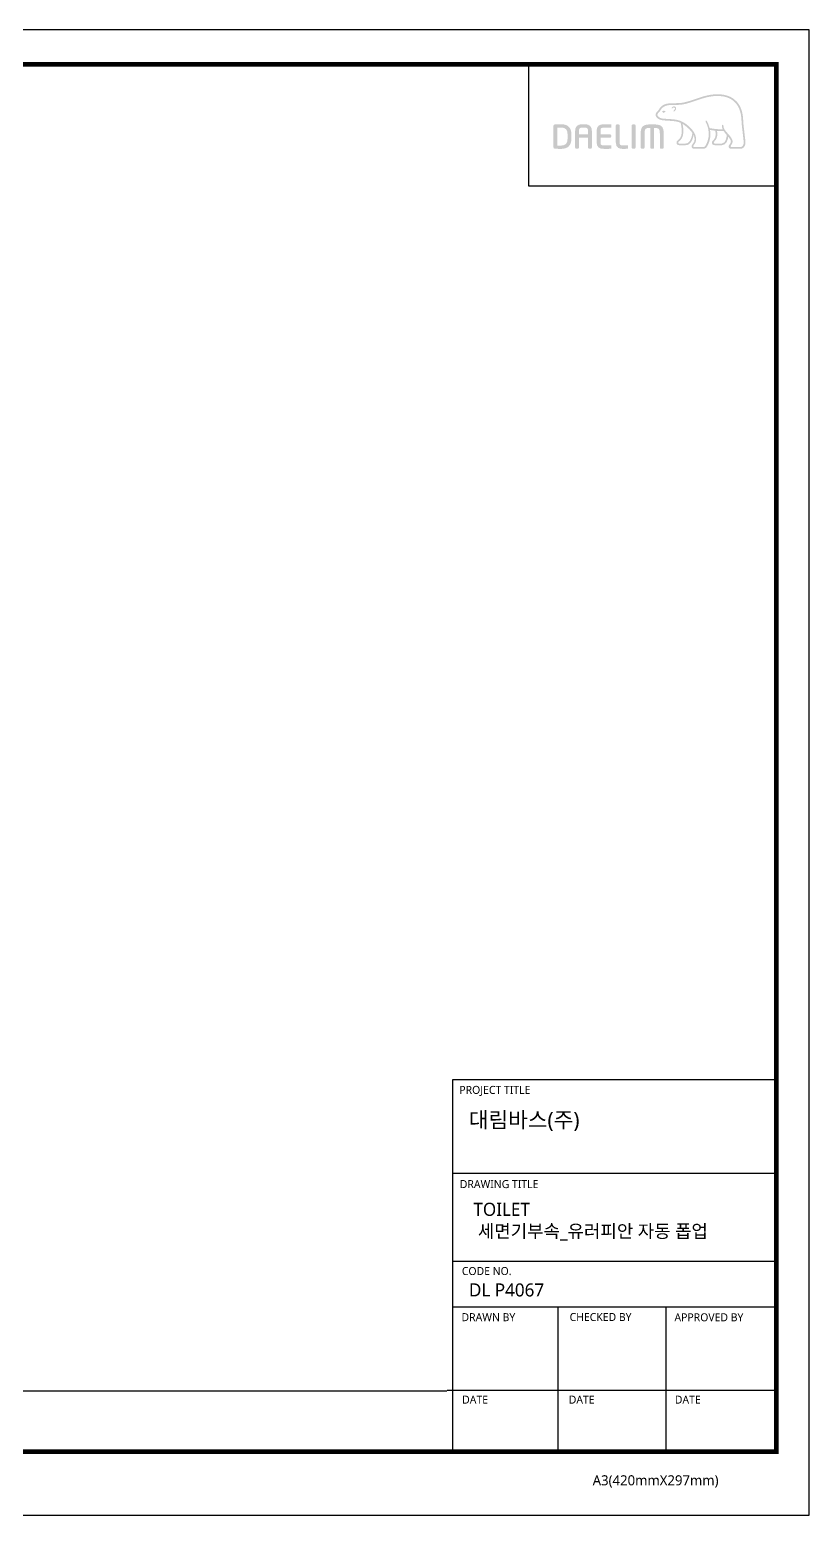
# Model space of a CAD drawing. Extents: x 0 to 651, y 0 to 477.
# Drawn here: x 400.7 to 651, y 0 to 477 of the extents above; entities that cross this region are included whole.
import ezdxf

# ---------------------------------------------------------------- set-up
doc = ezdxf.new("R2010")
doc.units = 0
doc.header["$LTSCALE"] = 10
doc.header["$MEASUREMENT"] = 0
doc.layers.get('0').update_dxf_attribs({"linetype": 'CONTINUOUS'})
doc.styles.add('Daelim Dimension', font='NanumGothic.ttf')

msp = doc.modelspace()

# ---------------------------------------------------------------- hatches: boundary and pattern name
h = msp.add_hatch(color=5)
edge = h.paths.add_edge_path()
edge.add_spline(control_points=[(627.75, 453.86), (625.41, 456.48), (621.77, 456.51), (619.13, 456.07)], knot_values=[4, 4, 4, 4, 5, 5, 5, 5], degree=3, periodic=0)
edge.add_spline(control_points=[(619.13, 456.07), (617.52, 455.81), (615.95, 455.27), (614.45, 454.76)], knot_values=[5, 5, 5, 5, 6, 6, 6, 6], degree=3, periodic=0)
edge.add_spline(control_points=[(614.45, 454.76), (613.2, 454.33), (611.89, 453.89), (610.59, 453.61)], knot_values=[6, 6, 6, 6, 7, 7, 7, 7], degree=3, periodic=0)
edge.add_spline(control_points=[(610.59, 453.61), (609.69, 453.42), (608.55, 453.41), (607.55, 453.41)], knot_values=[7, 7, 7, 7, 8, 8, 8, 8], degree=3, periodic=0)
edge.add_spline(control_points=[(607.55, 453.41), (607.55, 453.41), (606.59, 453.39), (606.59, 453.39)], knot_values=[8.00001, 8.00001, 8.00001, 8.00001, 9, 9, 9, 9], degree=3, periodic=0)
edge.add_spline(control_points=[(606.59, 453.39), (604.71, 453.34), (603.42, 452.69), (602.78, 451.45)], knot_values=[9, 9, 9, 9, 10, 10, 10, 10], degree=3, periodic=0)
edge.add_spline(control_points=[(602.78, 451.45), (602.78, 451.45), (602.75, 451.4), (602.75, 451.4)], knot_values=[10.00001, 10.00001, 10.00001, 10.00001, 11, 11, 11, 11], degree=3, periodic=0)
edge.add_spline(control_points=[(602.75, 451.4), (602.64, 451.22), (602.5, 451.06), (602.34, 450.91)], knot_values=[11, 11, 11, 11, 12, 12, 12, 12], degree=3, periodic=0)
edge.add_spline(control_points=[(602.34, 450.91), (602.16, 450.74), (601.99, 450.57), (601.86, 450.34)], knot_values=[12, 12, 12, 12, 13, 13, 13, 13], degree=3, periodic=0)
edge.add_spline(control_points=[(601.86, 450.34), (601.62, 449.92), (601.6, 449.49), (601.8, 449.1)], knot_values=[13, 13, 13, 13, 14, 14, 14, 14], degree=3, periodic=0)
edge.add_spline(control_points=[(601.8, 449.1), (602.21, 448.34), (603.35, 447.94), (604.03, 447.89), (604.03, 447.89), (605.04, 447.82), (605.04, 447.82)], knot_values=[14, 14, 14, 14, 15, 15, 15, 16, 16, 16, 16], degree=3, periodic=0)
edge.add_spline(control_points=[(605.04, 447.82), (606.11, 447.76), (607.46, 447.68), (608.25, 447.54)], knot_values=[16, 16, 16, 16, 17, 17, 17, 17], degree=3, periodic=0)
edge.add_spline(control_points=[(608.25, 447.54), (608.76, 447.45), (609.24, 447.29), (609.69, 447.09)], knot_values=[17, 17, 17, 17, 18, 18, 18, 18], degree=3, periodic=0)
edge.add_spline(control_points=[(609.69, 447.09), (609.72, 447.04), (610.12, 445.57), (610.03, 443.95)], knot_values=[18, 18, 18, 18, 19, 19, 19, 19], degree=3, periodic=0)
edge.add_spline(control_points=[(610.03, 443.95), (609.97, 442.46), (609.31, 441.95), (608.85, 441.57)], knot_values=[19, 19, 19, 19, 20, 20, 20, 20], degree=3, periodic=0)
edge.add_spline(control_points=[(608.85, 441.57), (608.84, 441.57), (608.39, 441.21), (608.36, 440.77)], knot_values=[20, 20, 20, 20, 21, 21, 21, 21], degree=3, periodic=0)
edge.add_spline(control_points=[(608.36, 440.77), (608.33, 440.54), (608.4, 440.32), (608.54, 440.18)], knot_values=[21, 21, 21, 21, 22, 22, 22, 22], degree=3, periodic=0)
edge.add_spline(control_points=[(608.54, 440.18), (608.7, 440.01), (608.93, 439.92), (609.23, 439.92), (609.23, 439.92), (611.28, 439.92), (611.28, 439.92)], knot_values=[22, 22, 22, 22, 23, 23, 23, 24, 24, 24, 24], degree=3, periodic=0)
edge.add_spline(control_points=[(611.28, 439.92), (612.95, 439.92), (613.66, 441.88), (613.84, 443.25)], knot_values=[24, 24, 24, 24, 25, 25, 25, 25], degree=3, periodic=0)
edge.add_spline(control_points=[(613.84, 443.25), (614.33, 442.27), (614.32, 441.16), (613.69, 440.46)], knot_values=[25, 25, 25, 25, 26, 26, 26, 26], degree=3, periodic=0)
edge.add_spline(control_points=[(613.69, 440.46), (613.69, 440.46), (613.15, 439.96), (613.21, 439.47)], knot_values=[26.00001, 26.00001, 26.00001, 26.00001, 27, 27, 27, 27], degree=3, periodic=0)
edge.add_spline(control_points=[(613.21, 439.47), (613.26, 438.96), (613.68, 438.76), (614.03, 438.76), (614.03, 438.76), (616.94, 438.76), (616.94, 438.76)], knot_values=[27, 27, 27, 27, 28, 28, 28, 29, 29, 29, 29], degree=3, periodic=0)
edge.add_spline(control_points=[(616.94, 438.76), (617.45, 438.76), (617.86, 438.99), (618.13, 439.44)], knot_values=[29, 29, 29, 29, 30, 30, 30, 30], degree=3, periodic=0)
edge.add_spline(control_points=[(618.13, 439.44), (619.32, 441.4), (619.38, 443.33), (619.13, 444.83)], knot_values=[30, 30, 30, 30, 31, 31, 31, 31], degree=3, periodic=0)
edge.add_spline(control_points=[(619.13, 444.83), (619.48, 444.76), (620.07, 444.65), (620.8, 444.57)], knot_values=[31, 31, 31, 31, 32, 32, 32, 32], degree=3, periodic=0)
edge.add_spline(control_points=[(620.8, 444.57), (620.84, 444.36), (620.92, 443.91), (620.92, 443.91)], knot_values=[32, 32, 32, 32, 33, 33, 33, 33], degree=3, periodic=0)
edge.add_spline(control_points=[(620.92, 443.91), (620.94, 443.73), (620.94, 443.58), (620.94, 443.43)], knot_values=[33, 33, 33, 33, 34, 34, 34, 34], degree=3, periodic=0)
edge.add_spline(control_points=[(620.94, 443.43), (620.94, 442.3), (620.44, 441.81), (620.16, 441.54)], knot_values=[34, 34, 34, 34, 35, 35, 35, 35], degree=3, periodic=0)
edge.add_spline(control_points=[(620.16, 441.54), (620.15, 441.53), (619.77, 441.15), (619.72, 440.82)], knot_values=[35, 35, 35, 35, 36, 36, 36, 36], degree=3, periodic=0)
edge.add_spline(control_points=[(619.72, 440.82), (619.72, 440.82), (619.64, 440.48), (619.93, 440.18)], knot_values=[36.00001, 36.00001, 36.00001, 36.00001, 37, 37, 37, 37], degree=3, periodic=0)
edge.add_spline(control_points=[(619.93, 440.18), (620.1, 440.02), (620.36, 439.92), (620.7, 439.92), (620.7, 439.92), (622.96, 439.92), (622.96, 439.92)], knot_values=[37, 37, 37, 37, 38, 38, 38, 39, 39, 39, 39], degree=3, periodic=0)
edge.add_spline(control_points=[(622.96, 439.92), (624.4, 439.92), (624.85, 441.71), (624.99, 442.63)], knot_values=[39, 39, 39, 39, 40, 40, 40, 40], degree=3, periodic=0)
edge.add_spline(control_points=[(624.99, 442.63), (625.25, 442.3), (625.54, 441.91), (625.72, 441.54)], knot_values=[40, 40, 40, 40, 41, 41, 41, 41], degree=3, periodic=0)
edge.add_spline(control_points=[(625.72, 441.54), (625.84, 441.28), (625.86, 441), (625.77, 440.73)], knot_values=[41, 41, 41, 41, 42, 42, 42, 42], degree=3, periodic=0)
edge.add_spline(control_points=[(625.77, 440.73), (625.62, 440.25), (625.01, 439.91), (625.14, 439.34)], knot_values=[42, 42, 42, 42, 43, 43, 43, 43], degree=3, periodic=0)
edge.add_spline(control_points=[(625.14, 439.34), (625.24, 438.89), (625.61, 438.76), (626, 438.76), (626, 438.76), (628.9, 438.76), (628.9, 438.76)], knot_values=[43, 43, 43, 43, 44, 44, 44, 45, 45, 45, 45], degree=3, periodic=0)
edge.add_spline(control_points=[(628.9, 438.76), (628.92, 438.76), (629.5, 438.75), (629.97, 439.25)], knot_values=[45, 45, 45, 45, 46, 46, 46, 46], degree=3, periodic=0)
edge.add_spline(control_points=[(629.97, 439.25), (630.4, 439.72), (630.57, 440.41), (630.47, 441.38)], knot_values=[46, 46, 46, 46, 47, 47, 47, 47], degree=3, periodic=0)
edge.add_spline(control_points=[(630.47, 441.38), (630.47, 441.38), (630.03, 445.18), (630.03, 445.18)], knot_values=[0, 0, 0, 0, 1, 1, 1, 1], degree=3, periodic=0)
edge.add_spline(control_points=[(630.03, 445.18), (629.87, 446.28), (629.84, 446.87), (629.82, 447.46), (629.82, 447.46), (629.71, 448.95), (629.71, 448.95)], knot_values=[1, 1, 1, 1, 2, 2, 2, 3, 3, 3, 3], degree=3, periodic=0)
edge.add_spline(control_points=[(629.71, 448.95), (629.49, 451), (628.83, 452.65), (627.75, 453.86)], knot_values=[3, 3, 3, 3, 4, 4, 4, 4], degree=3, periodic=0)
edge = h.paths.add_edge_path(flags=16)
edge.add_spline(control_points=[(610.71, 453.07), (612.05, 453.35), (613.37, 453.8), (614.63, 454.24)], knot_values=[31, 31, 31, 31, 32, 32, 32, 32], degree=3, periodic=0)
edge.add_spline(control_points=[(614.63, 454.24), (616.11, 454.74), (617.65, 455.27), (619.22, 455.53)], knot_values=[32, 32, 32, 32, 33, 33, 33, 33], degree=3, periodic=0)
edge.add_spline(control_points=[(619.22, 455.53), (621.73, 455.94), (625.17, 455.92), (627.33, 453.49)], knot_values=[33, 33, 33, 33, 34, 34, 34, 34], degree=3, periodic=0)
edge.add_spline(control_points=[(627.33, 453.49), (628.33, 452.37), (628.95, 450.82), (629.15, 448.9), (629.15, 448.9), (629.26, 447.43), (629.26, 447.43)], knot_values=[34, 34, 34, 34, 35, 35, 35, 36, 36, 36, 36], degree=3, periodic=0)
edge.add_spline(control_points=[(629.26, 447.43), (629.29, 446.84), (629.32, 446.23), (629.48, 445.1), (629.48, 445.1), (629.91, 441.32), (629.91, 441.32)], knot_values=[36, 36, 36, 36, 37, 37, 37, 38, 38, 38, 38], degree=3, periodic=0)
edge.add_spline(control_points=[(629.91, 441.32), (629.99, 440.54), (629.86, 439.97), (629.57, 439.63)], knot_values=[38, 38, 38, 38, 39, 39, 39, 39], degree=3, periodic=0)
edge.add_spline(control_points=[(629.57, 439.63), (629.28, 439.32), (628.92, 439.31), (628.9, 439.31), (628.9, 439.31), (626.05, 439.31), (626.05, 439.31)], knot_values=[0, 0, 0, 0, 1, 1, 1, 2, 2, 2, 2], degree=3, periodic=0)
edge.add_spline(control_points=[(626.05, 439.31), (625.87, 439.31), (625.74, 439.39), (625.74, 439.59)], knot_values=[2, 2, 2, 2, 3, 3, 3, 3], degree=3, periodic=0)
edge.add_spline(control_points=[(625.74, 439.59), (625.74, 439.89), (626.12, 440.13), (626.26, 440.52)], knot_values=[3, 3, 3, 3, 4, 4, 4, 4], degree=3, periodic=0)
edge.add_spline(control_points=[(626.26, 440.52), (626.42, 440.93), (626.4, 441.38), (626.22, 441.78)], knot_values=[4, 4, 4, 4, 5, 5, 5, 5], degree=3, periodic=0)
edge.add_spline(control_points=[(626.22, 441.78), (625.88, 442.49), (625.38, 443.06), (624.89, 443.6)], knot_values=[5, 5, 5, 5, 6, 6, 6, 6], degree=3, periodic=0)
edge.add_spline(control_points=[(624.89, 443.6), (624.2, 444.38), (623.46, 445.13), (623.41, 446.19)], knot_values=[6, 6, 6, 6, 7, 7, 7, 7], degree=3, periodic=0)
edge.add_spline(control_points=[(623.41, 446.19), (623.39, 446.35), (623.33, 446.5), (623.17, 446.49)], knot_values=[7, 7, 7, 7, 8, 8, 8, 8], degree=3, periodic=0)
edge.add_spline(control_points=[(623.17, 446.49), (623.02, 446.48), (622.92, 446.35), (622.92, 446.15)], knot_values=[8, 8, 8, 8, 9, 9, 9, 9], degree=3, periodic=0)
edge.add_spline(control_points=[(622.92, 446.15), (622.96, 445.74), (623.07, 445.37), (623.2, 445.03)], knot_values=[9, 9, 9, 9, 10, 10, 10, 10], degree=3, periodic=0)
edge.add_spline(control_points=[(623.2, 445.03), (621.33, 444.95), (619.44, 445.33), (618.99, 445.42)], knot_values=[10, 10, 10, 10, 11, 11, 11, 11], degree=3, periodic=0)
edge.add_spline(control_points=[(618.99, 445.42), (618.66, 446.76), (618.12, 447.63), (618.12, 447.65)], knot_values=[11, 11, 11, 11, 12, 12, 12, 12], degree=3, periodic=0)
edge.add_spline(control_points=[(618.12, 447.65), (618.03, 447.79), (617.89, 447.83), (617.78, 447.77)], knot_values=[12, 12, 12, 12, 13, 13, 13, 13], degree=3, periodic=0)
edge.add_spline(control_points=[(617.78, 447.77), (617.67, 447.7), (617.65, 447.54), (617.73, 447.41)], knot_values=[13, 13, 13, 13, 14, 14, 14, 14], degree=3, periodic=0)
edge.add_spline(control_points=[(617.73, 447.41), (617.75, 447.37), (619.99, 443.58), (617.66, 439.72)], knot_values=[14, 14, 14, 14, 15, 15, 15, 15], degree=3, periodic=0)
edge.add_spline(control_points=[(617.66, 439.72), (617.49, 439.44), (617.26, 439.31), (616.94, 439.31), (616.94, 439.31), (614.04, 439.31), (614.04, 439.31)], knot_values=[15, 15, 15, 15, 16, 16, 16, 17, 17, 17, 17], degree=3, periodic=0)
edge.add_spline(control_points=[(614.04, 439.31), (613.92, 439.31), (613.75, 439.4), (613.75, 439.59)], knot_values=[17, 17, 17, 17, 18, 18, 18, 18], degree=3, periodic=0)
edge.add_spline(control_points=[(613.75, 439.59), (613.75, 439.79), (614.03, 440.09), (614.03, 440.09)], knot_values=[18, 18, 18, 18, 19, 19, 19, 19], degree=3, periodic=0)
edge.add_spline(control_points=[(614.03, 440.09), (615.19, 441.4), (614.6, 443.42), (613.48, 444.77)], knot_values=[19, 19, 19, 19, 20, 20, 20, 20], degree=3, periodic=0)
edge.add_spline(control_points=[(613.48, 444.77), (612.39, 446.06), (610.61, 447.69), (608.35, 448.09)], knot_values=[20, 20, 20, 20, 21, 21, 21, 21], degree=3, periodic=0)
edge.add_spline(control_points=[(608.35, 448.09), (607.53, 448.24), (606.16, 448.32), (605.07, 448.38), (605.07, 448.38), (604.07, 448.44), (604.07, 448.44)], knot_values=[21, 21, 21, 21, 22, 22, 22, 23, 23, 23, 23], degree=3, periodic=0)
edge.add_spline(control_points=[(604.07, 448.44), (603.51, 448.48), (602.59, 448.82), (602.3, 449.36)], knot_values=[23, 23, 23, 23, 24, 24, 24, 24], degree=3, periodic=0)
edge.add_spline(control_points=[(602.3, 449.36), (602.18, 449.58), (602.19, 449.81), (602.35, 450.06)], knot_values=[24, 24, 24, 24, 25, 25, 25, 25], degree=3, periodic=0)
edge.add_spline(control_points=[(602.35, 450.06), (602.45, 450.23), (602.59, 450.37), (602.74, 450.52)], knot_values=[25, 25, 25, 25, 26, 26, 26, 26], degree=3, periodic=0)
edge.add_spline(control_points=[(602.74, 450.52), (602.91, 450.7), (603.09, 450.88), (603.23, 451.13)], knot_values=[26, 26, 26, 26, 27, 27, 27, 27], degree=3, periodic=0)
edge.add_spline(control_points=[(603.23, 451.13), (603.23, 451.13), (603.27, 451.2), (603.27, 451.2)], knot_values=[27.00001, 27.00001, 27.00001, 27.00001, 28, 28, 28, 28], degree=3, periodic=0)
edge.add_spline(control_points=[(603.27, 451.2), (603.83, 452.25), (604.93, 452.79), (606.61, 452.84)], knot_values=[28, 28, 28, 28, 29, 29, 29, 29], degree=3, periodic=0)
edge.add_spline(control_points=[(606.61, 452.84), (606.61, 452.84), (607.55, 452.85), (607.55, 452.85)], knot_values=[29.00001, 29.00001, 29.00001, 29.00001, 30, 30, 30, 30], degree=3, periodic=0)
edge.add_spline(control_points=[(607.55, 452.85), (608.57, 452.85), (609.75, 452.86), (610.71, 453.07)], knot_values=[30, 30, 30, 30, 31, 31, 31, 31], degree=3, periodic=0)
edge = h.paths.add_edge_path(flags=0)
edge.add_spline(control_points=[(607.95, 452.28), (608.14, 452.14), (608.27, 451.92), (608.24, 451.66)], knot_values=[8, 8, 8, 8, 9, 9, 9, 9], degree=3, periodic=0)
edge.add_spline(control_points=[(608.24, 451.66), (608.2, 451.29), (607.88, 450.89), (607.63, 450.76)], knot_values=[7, 7, 7, 7, 8, 8, 8, 8], degree=3, periodic=0)
edge.add_spline(control_points=[(607.63, 450.76), (607.55, 450.73), (607.44, 450.75), (607.4, 450.83)], knot_values=[6, 6, 6, 6, 7, 7, 7, 7], degree=3, periodic=0)
edge.add_spline(control_points=[(607.4, 450.83), (607.36, 450.92), (607.41, 451.02), (607.5, 451.07)], knot_values=[5, 5, 5, 5, 6, 6, 6, 6], degree=3, periodic=0)
edge.add_spline(control_points=[(607.5, 451.07), (607.63, 451.15), (607.84, 451.42), (607.86, 451.65)], knot_values=[4, 4, 4, 4, 5, 5, 5, 5], degree=3, periodic=0)
edge.add_spline(control_points=[(607.86, 451.65), (607.88, 451.79), (607.84, 451.91), (607.72, 451.99)], knot_values=[3, 3, 3, 3, 4, 4, 4, 4], degree=3, periodic=0)
edge.add_spline(control_points=[(607.72, 451.99), (607.42, 452.2), (607.08, 451.78), (607.04, 451.75)], knot_values=[2, 2, 2, 2, 3, 3, 3, 3], degree=3, periodic=0)
edge.add_spline(control_points=[(607.04, 451.75), (606.98, 451.68), (606.87, 451.66), (606.81, 451.72)], knot_values=[1, 1, 1, 1, 2, 2, 2, 2], degree=3, periodic=0)
edge.add_spline(control_points=[(606.81, 451.72), (606.73, 451.78), (606.74, 451.9), (606.81, 451.97)], knot_values=[0, 0, 0, 0, 1, 1, 1, 1], degree=3, periodic=0)
edge.add_spline(control_points=[(606.81, 451.97), (606.99, 452.17), (607.5, 452.6), (607.95, 452.28)], knot_values=[9, 9, 9, 9, 10, 10, 10, 10], degree=3, periodic=0)
edge = h.paths.add_edge_path(flags=16)
edge.add_spline(control_points=[(610.56, 443.92), (610.61, 445.09), (610.44, 446.17), (610.31, 446.76), (610.31, 446.76), (612.14, 445.72), (613.47, 443.85)], knot_values=[5, 5, 5, 5, 6, 6, 6, 7, 7, 7, 7], degree=3, periodic=0)
edge.add_spline(control_points=[(613.47, 443.85), (613.37, 443.06), (612.92, 440.45), (611.28, 440.45), (611.28, 440.45), (609.23, 440.45), (609.23, 440.45)], knot_values=[0, 0, 0, 0, 1, 1, 1, 2, 2, 2, 2], degree=3, periodic=0)
edge.add_spline(control_points=[(609.23, 440.45), (609.08, 440.45), (608.9, 440.57), (608.9, 440.77)], knot_values=[2, 2, 2, 2, 3, 3, 3, 3], degree=3, periodic=0)
edge.add_spline(control_points=[(608.9, 440.77), (608.9, 440.96), (609.16, 441.16), (609.18, 441.17)], knot_values=[3, 3, 3, 3, 4, 4, 4, 4], degree=3, periodic=0)
edge.add_spline(control_points=[(609.18, 441.17), (609.69, 441.58), (610.47, 442.21), (610.56, 443.92)], knot_values=[4, 4, 4, 4, 5, 5, 5, 5], degree=3, periodic=0)
edge = h.paths.add_edge_path(flags=0)
edge.add_spline(control_points=[(604.82, 450.88), (604.82, 450.88), (604.89, 450.85), (604.79, 450.74)], knot_values=[1.00001, 1.00001, 1.00001, 1.00001, 2, 2, 2, 2], degree=3, periodic=0)
edge.add_spline(control_points=[(604.79, 450.74), (604.55, 450.39), (604.3, 450.32), (604.3, 450.32)], knot_values=[2, 2, 2, 2, 2.99999, 2.99999, 2.99999, 2.99999], degree=3, periodic=0)
edge.add_spline(control_points=[(604.3, 450.32), (604.3, 450.32), (604.11, 450.25), (604.01, 450.38)], knot_values=[3.00001, 3.00001, 3.00001, 3.00001, 4, 4, 4, 4], degree=3, periodic=0)
edge.add_spline(control_points=[(604.01, 450.38), (603.8, 450.62), (603.79, 450.76), (603.79, 450.76), (603.79, 450.76), (603.77, 450.87), (603.87, 450.89)], knot_values=[4, 4, 4, 4, 5, 5, 5, 6, 6, 6, 6], degree=3, periodic=0)
edge.add_spline(control_points=[(604.82, 450.88), (604.3, 451.08), (603.87, 450.89), (603.87, 450.89)], knot_values=[0.00001, 0.00001, 0.00001, 0.00001, 1, 1, 1, 1], degree=3, periodic=0)
edge = h.paths.add_edge_path(flags=16)
edge.add_spline(control_points=[(621.36, 444.53), (622, 444.48), (622.8, 444.45), (623.48, 444.49)], knot_values=[6, 6, 6, 6, 7, 7, 7, 7], degree=3, periodic=0)
edge.add_spline(control_points=[(623.48, 444.49), (623.74, 444.08), (624.18, 443.56), (624.51, 443.18)], knot_values=[7, 7, 7, 7, 8, 8, 8, 8], degree=3, periodic=0)
edge.add_spline(control_points=[(624.51, 443.18), (624.51, 443.15), (624.33, 440.45), (622.96, 440.45)], knot_values=[9, 9, 9, 9, 10, 10, 10, 10], degree=3, periodic=0)
edge.add_spline(control_points=[(622.96, 440.45), (622.96, 440.45), (620.63, 440.45), (620.63, 440.45)], knot_values=[0, 0, 0, 0, 1, 1, 1, 1], degree=3, periodic=0)
edge.add_spline(control_points=[(620.63, 440.45), (620.45, 440.45), (620.32, 440.59), (620.32, 440.77)], knot_values=[1, 1, 1, 1, 2, 2, 2, 2], degree=3, periodic=0)
edge.add_spline(control_points=[(620.32, 440.77), (620.32, 440.94), (620.51, 441.15), (620.52, 441.16)], knot_values=[2, 2, 2, 2, 3, 3, 3, 3], degree=3, periodic=0)
edge.add_spline(control_points=[(620.52, 441.16), (621, 441.62), (621.48, 442.25), (621.48, 443.42)], knot_values=[3, 3, 3, 3, 4, 4, 4, 4], degree=3, periodic=0)
edge.add_spline(control_points=[(621.48, 443.42), (621.48, 443.59), (621.47, 443.77), (621.45, 443.96)], knot_values=[4, 4, 4, 4, 5, 5, 5, 5], degree=3, periodic=0)
edge.add_spline(control_points=[(621.45, 443.96), (621.45, 443.96), (621.39, 444.3), (621.36, 444.53)], knot_values=[5.00001, 5.00001, 5.00001, 5.00001, 6, 6, 6, 6], degree=3, periodic=0)
h = msp.add_hatch(color=5)
edge = h.paths.add_edge_path()
edge.add_spline(control_points=[(574.62, 443.38), (574.62, 445.52), (573.48, 446.66), (571.32, 446.66)], knot_values=[7, 7, 7, 7, 8, 8, 8, 8], degree=3, periodic=0)
edge.add_spline(control_points=[(571.32, 446.66), (570.52, 446.66), (569.52, 446.61), (569.2, 446.56)], knot_values=[0, 0, 0, 0, 1, 1, 1, 1], degree=3, periodic=0)
edge.add_spline(control_points=[(569.2, 446.56), (568.99, 446.52), (568.86, 446.37), (568.86, 446.17), (568.86, 446.17), (568.86, 439.23), (568.86, 439.23)], knot_values=[1, 1, 1, 1, 2, 2, 2, 3, 3, 3, 3], degree=3, periodic=0)
edge.add_spline(control_points=[(568.86, 439.23), (568.86, 439.01), (568.99, 438.87), (569.21, 438.82)], knot_values=[3, 3, 3, 3, 4, 4, 4, 4], degree=3, periodic=0)
edge.add_spline(control_points=[(569.21, 438.82), (569.52, 438.78), (570.52, 438.73), (571.32, 438.73)], knot_values=[4, 4, 4, 4, 5, 5, 5, 5], degree=3, periodic=0)
edge.add_spline(control_points=[(571.32, 438.73), (573.48, 438.73), (574.62, 439.87), (574.62, 442.01), (574.62, 442.01), (574.62, 443.38), (574.62, 443.38)], knot_values=[5, 5, 5, 5, 6, 6, 6, 7, 7, 7, 7], degree=3, periodic=0)
edge = h.paths.add_edge_path(flags=16)
edge.add_spline(control_points=[(571.31, 445.59), (572.75, 445.59), (573.39, 444.9), (573.39, 443.38), (573.39, 443.38), (573.39, 443.04), (573.39, 442.7)], knot_values=[4, 4, 4, 4, 5, 5, 5, 5.5, 5.5, 5.5, 5.5], degree=3, periodic=0)
edge.add_spline(control_points=[(573.39, 442.7), (573.39, 442.35), (573.39, 442.01), (573.39, 442.01)], knot_values=[5.5, 5.5, 5.5, 5.5, 6, 6, 6, 6], degree=3, periodic=0)
edge.add_spline(control_points=[(573.39, 442.01), (573.39, 440.52), (572.71, 439.8), (571.32, 439.8)], knot_values=[0, 0, 0, 0, 1, 1, 1, 1], degree=3, periodic=0)
edge.add_spline(control_points=[(571.32, 439.8), (571.32, 439.8), (570.36, 439.81), (570.11, 439.82), (570.11, 439.82), (570.11, 445.53), (570.11, 445.53)], knot_values=[1.00001, 1.00001, 1.00001, 1.00001, 2, 2, 2, 3, 3, 3, 3], degree=3, periodic=0)
edge.add_spline(control_points=[(570.11, 445.53), (570.61, 445.58), (571.31, 445.59), (571.31, 445.59)], knot_values=[3, 3, 3, 3, 4, 4, 4, 4], degree=3, periodic=0)
h = msp.add_hatch(color=5)
edge = h.paths.add_edge_path()
edge.add_spline(control_points=[(581.2, 444.42), (581.2, 445.97), (580.46, 446.66), (578.8, 446.66)], knot_values=[13, 13, 13, 13, 14, 14, 14, 14], degree=3, periodic=0)
edge.add_spline(control_points=[(578.8, 446.66), (578.8, 446.66), (578.2, 446.66), (578.2, 446.66)], knot_values=[0.00001, 0.00001, 0.00001, 0.00001, 1, 1, 1, 1], degree=3, periodic=0)
edge.add_spline(control_points=[(578.2, 446.66), (576.54, 446.66), (575.81, 445.97), (575.81, 444.42), (575.81, 444.42), (575.81, 439.14), (575.81, 439.14)], knot_values=[1, 1, 1, 1, 2, 2, 2, 3, 3, 3, 3], degree=3, periodic=0)
edge.add_spline(control_points=[(575.81, 439.14), (575.81, 438.95), (575.96, 438.8), (576.14, 438.8)], knot_values=[3, 3, 3, 3, 4, 4, 4, 4], degree=3, periodic=0)
edge.add_spline(control_points=[(576.14, 438.8), (576.14, 438.8), (576.72, 438.8), (576.72, 438.8)], knot_values=[4.00001, 4.00001, 4.00001, 4.00001, 5, 5, 5, 5], degree=3, periodic=0)
edge.add_spline(control_points=[(576.72, 438.8), (576.91, 438.8), (577.05, 438.98), (577.05, 439.14), (577.05, 439.14), (577.05, 439.9), (577.05, 440.68)], knot_values=[5, 5, 5, 5, 6, 6, 6, 6.5, 6.5, 6.5, 6.5], degree=3, periodic=0)
edge.add_spline(control_points=[(577.05, 440.68), (577.05, 441.45), (577.05, 442.24), (577.05, 442.31), (577.05, 442.31), (579.97, 442.31), (579.97, 442.31)], knot_values=[6.5, 6.5, 6.5, 6.5, 7, 7, 7, 8, 8, 8, 8], degree=3, periodic=0)
edge.add_spline(control_points=[(579.97, 442.31), (579.97, 442.18), (579.97, 439.14), (579.97, 439.14)], knot_values=[8, 8, 8, 8, 9, 9, 9, 9], degree=3, periodic=0)
edge.add_spline(control_points=[(579.97, 439.14), (579.97, 438.95), (580.11, 438.8), (580.29, 438.8)], knot_values=[9, 9, 9, 9, 10, 10, 10, 10], degree=3, periodic=0)
edge.add_spline(control_points=[(580.29, 438.8), (580.29, 438.8), (580.87, 438.8), (580.87, 438.8)], knot_values=[10.00001, 10.00001, 10.00001, 10.00001, 11, 11, 11, 11], degree=3, periodic=0)
edge.add_spline(control_points=[(580.87, 438.8), (581.07, 438.8), (581.2, 438.99), (581.2, 439.14), (581.2, 439.14), (581.2, 444.42), (581.2, 444.42)], knot_values=[11, 11, 11, 11, 12, 12, 12, 13, 13, 13, 13], degree=3, periodic=0)
edge = h.paths.add_edge_path(flags=16)
edge.add_spline(control_points=[(577.05, 444.42), (577.05, 445.4), (577.33, 445.57), (578.2, 445.57)], knot_values=[2, 2, 2, 2, 3, 3, 3, 3], degree=3, periodic=0)
edge.add_spline(control_points=[(578.2, 445.57), (578.2, 445.57), (578.8, 445.57), (578.8, 445.57)], knot_values=[3.00001, 3.00001, 3.00001, 3.00001, 4, 4, 4, 4], degree=3, periodic=0)
edge.add_spline(control_points=[(578.8, 445.57), (579.68, 445.57), (579.97, 445.4), (579.97, 444.42)], knot_values=[4, 4, 4, 4, 5, 5, 5, 5], degree=3, periodic=0)
edge.add_spline(control_points=[(579.97, 444.42), (579.97, 444.42), (579.97, 443.49), (579.97, 443.39)], knot_values=[5.00001, 5.00001, 5.00001, 5.00001, 6, 6, 6, 6], degree=3, periodic=0)
edge.add_spline(control_points=[(579.97, 443.39), (579.97, 443.39), (577.05, 443.39), (577.05, 443.39)], knot_values=[0, 0, 0, 0, 1, 1, 1, 1], degree=3, periodic=0)
edge.add_spline(control_points=[(577.05, 443.39), (577.05, 443.49), (577.05, 444.42), (577.05, 444.42)], knot_values=[1, 1, 1, 1, 2, 2, 2, 2], degree=3, periodic=0)
h = msp.add_hatch(color=5)
edge = h.paths.add_edge_path()
edge.add_spline(control_points=[(583.98, 443.38), (583.98, 443.48), (583.98, 444.64), (583.98, 444.64)], knot_values=[14, 14, 14, 14, 15, 15, 15, 15], degree=3, periodic=0)
edge.add_spline(control_points=[(583.98, 444.64), (583.98, 445.23), (583.98, 445.55), (585.12, 445.55), (585.12, 445.55), (585.69, 445.55), (586.26, 445.54)], knot_values=[15, 15, 15, 15, 16, 16, 16, 16.5, 16.5, 16.5, 16.5], degree=3, periodic=0)
edge.add_spline(control_points=[(586.26, 445.54), (586.83, 445.54), (587.4, 445.54), (587.4, 445.54), (587.4, 445.54), (587.4, 445.8), (587.4, 446.06)], knot_values=[16.5, 16.5, 16.5, 16.5, 17, 17, 17, 17.5, 17.5, 17.5, 17.5], degree=3, periodic=0)
edge.add_spline(control_points=[(587.4, 446.06), (587.4, 446.32), (587.4, 446.57), (587.4, 446.57)], knot_values=[17.5, 17.5, 17.5, 17.5, 18, 18, 18, 18], degree=3, periodic=0)
edge.add_spline(control_points=[(587.4, 446.57), (587.4, 446.57), (587.17, 446.6), (587.17, 446.6)], knot_values=[18.00001, 18.00001, 18.00001, 18.00001, 19, 19, 19, 19], degree=3, periodic=0)
edge.add_spline(control_points=[(587.17, 446.6), (586.7, 446.63), (585.68, 446.66), (585.11, 446.66)], knot_values=[19, 19, 19, 19, 20, 20, 20, 20], degree=3, periodic=0)
edge.add_spline(control_points=[(585.11, 446.66), (583.5, 446.66), (582.73, 446), (582.73, 444.64)], knot_values=[20, 20, 20, 20, 21, 21, 21, 21], degree=3, periodic=0)
edge.add_spline(control_points=[(582.73, 444.64), (582.73, 444.64), (582.73, 440.75), (582.73, 440.75)], knot_values=[0, 0, 0, 0, 1, 1, 1, 1], degree=3, periodic=0)
edge.add_spline(control_points=[(582.73, 440.75), (582.73, 439.39), (583.5, 438.73), (585.11, 438.73)], knot_values=[1, 1, 1, 1, 2, 2, 2, 2], degree=3, periodic=0)
edge.add_spline(control_points=[(585.11, 438.73), (585.82, 438.73), (586.78, 438.74), (587.17, 438.78)], knot_values=[2, 2, 2, 2, 3, 3, 3, 3], degree=3, periodic=0)
edge.add_spline(control_points=[(587.17, 438.78), (587.17, 438.78), (587.34, 438.8), (587.34, 438.8)], knot_values=[3.00001, 3.00001, 3.00001, 3.00001, 3.99999, 3.99999, 3.99999, 3.99999], degree=3, periodic=0)
edge.add_spline(control_points=[(587.34, 438.8), (587.34, 438.8), (587.34, 438.8), (587.34, 438.8), (587.34, 438.8), (587.4, 438.8), (587.4, 438.8)], knot_values=[3.99999, 3.99999, 3.99999, 3.99999, 4, 4, 4, 4.99999, 4.99999, 4.99999, 4.99999], degree=3, periodic=0)
edge.add_spline(control_points=[(587.4, 438.8), (587.4, 438.8), (587.4, 438.8), (587.4, 438.8), (587.4, 438.8), (587.4, 439.06), (587.4, 439.32)], knot_values=[4.99999, 4.99999, 4.99999, 4.99999, 5.25, 5.25, 5.25, 5.5, 5.5, 5.5, 5.5], degree=3, periodic=0)
edge.add_spline(control_points=[(587.4, 439.32), (587.4, 439.58), (587.4, 439.85), (587.4, 439.85), (587.4, 439.85), (585.12, 439.85), (585.12, 439.85)], knot_values=[5.5, 5.5, 5.5, 5.5, 6, 6, 6, 7, 7, 7, 7], degree=3, periodic=0)
edge.add_spline(control_points=[(585.12, 439.85), (583.98, 439.85), (583.98, 440.16), (583.98, 440.75), (583.98, 440.75), (583.98, 442.2), (583.98, 442.31)], knot_values=[7, 7, 7, 7, 8, 8, 8, 9, 9, 9, 9], degree=3, periodic=0)
edge.add_spline(control_points=[(583.98, 442.31), (584.09, 442.31), (587.05, 442.31), (587.05, 442.31)], knot_values=[9, 9, 9, 9, 10, 10, 10, 10], degree=3, periodic=0)
edge.add_spline(control_points=[(587.05, 442.31), (587.23, 442.31), (587.4, 442.46), (587.4, 442.64)], knot_values=[10, 10, 10, 10, 11, 11, 11, 11], degree=3, periodic=0)
edge.add_spline(control_points=[(587.4, 442.64), (587.4, 442.64), (587.4, 443.03), (587.4, 443.03)], knot_values=[11.00001, 11.00001, 11.00001, 11.00001, 12, 12, 12, 12], degree=3, periodic=0)
edge.add_spline(control_points=[(587.4, 443.03), (587.4, 443.22), (587.23, 443.38), (587.05, 443.38), (587.05, 443.38), (584.09, 443.38), (583.98, 443.38)], knot_values=[12, 12, 12, 12, 13, 13, 13, 14, 14, 14, 14], degree=3, periodic=0)
h = msp.add_hatch(color=5)
edge = h.paths.add_edge_path()
edge.add_spline(control_points=[(591.19, 439.85), (590.12, 439.85), (590.12, 440.25), (590.12, 440.64), (590.12, 440.64), (590.12, 446.24), (590.12, 446.24)], knot_values=[9, 9, 9, 9, 10, 10, 10, 11, 11, 11, 11], degree=3, periodic=0)
edge.add_spline(control_points=[(590.12, 446.24), (590.12, 446.43), (589.96, 446.59), (589.77, 446.59)], knot_values=[11, 11, 11, 11, 12, 12, 12, 12], degree=3, periodic=0)
edge.add_spline(control_points=[(589.77, 446.59), (589.77, 446.59), (589.24, 446.59), (589.24, 446.59)], knot_values=[12.00001, 12.00001, 12.00001, 12.00001, 12.99999, 12.99999, 12.99999, 12.99999], degree=3, periodic=0)
edge.add_spline(control_points=[(589.24, 446.59), (589.05, 446.59), (588.88, 446.43), (588.88, 446.24), (588.88, 446.24), (588.88, 440.75), (588.88, 440.75)], knot_values=[0, 0, 0, 0, 1, 1, 1, 2, 2, 2, 2], degree=3, periodic=0)
edge.add_spline(control_points=[(588.88, 440.75), (588.88, 438.96), (590.11, 438.73), (591.18, 438.73)], knot_values=[2, 2, 2, 2, 3, 3, 3, 3], degree=3, periodic=0)
edge.add_spline(control_points=[(591.18, 438.73), (591.96, 438.73), (592.15, 438.76), (592.39, 438.8)], knot_values=[3, 3, 3, 3, 4, 4, 4, 4], degree=3, periodic=0)
edge.add_spline(control_points=[(592.39, 438.8), (592.39, 438.8), (592.52, 438.82), (592.52, 438.82)], knot_values=[4.00001, 4.00001, 4.00001, 4.00001, 4.99999, 4.99999, 4.99999, 4.99999], degree=3, periodic=0)
edge.add_spline(control_points=[(592.52, 438.82), (592.52, 438.82), (592.52, 438.82), (592.52, 438.82), (592.52, 438.82), (592.7, 438.85), (592.7, 438.85)], knot_values=[4.99999, 4.99999, 4.99999, 4.99999, 5.499995, 5.499995, 5.499995, 5.99999, 5.99999, 5.99999, 5.99999], degree=3, periodic=0)
edge.add_spline(control_points=[(592.7, 438.85), (592.7, 438.85), (592.7, 438.85), (592.7, 438.85), (592.7, 438.85), (592.76, 438.86), (592.76, 438.86)], knot_values=[5.99999, 5.99999, 5.99999, 5.99999, 6.499995, 6.499995, 6.499995, 6.99999, 6.99999, 6.99999, 6.99999], degree=3, periodic=0)
edge.add_spline(control_points=[(592.76, 438.86), (592.76, 438.86), (592.76, 438.86), (592.76, 438.86), (592.76, 438.86), (592.76, 439.11), (592.76, 439.35)], knot_values=[6.99999, 6.99999, 6.99999, 6.99999, 7.25, 7.25, 7.25, 7.5, 7.5, 7.5, 7.5], degree=3, periodic=0)
edge.add_spline(control_points=[(592.76, 439.35), (592.76, 439.6), (592.76, 439.85), (592.76, 439.85), (592.76, 439.85), (591.19, 439.85), (591.19, 439.85)], knot_values=[7.5, 7.5, 7.5, 7.5, 8, 8, 8, 9, 9, 9, 9], degree=3, periodic=0)
h = msp.add_hatch(color=5)
edge = h.paths.add_edge_path()
edge.add_spline(control_points=[(594.89, 438.8), (595.09, 438.8), (595.21, 438.98), (595.21, 439.14), (595.21, 439.14), (595.21, 446.25), (595.21, 446.25)], knot_values=[4, 4, 4, 4, 5, 5, 5, 6, 6, 6, 6], degree=3, periodic=0)
edge.add_spline(control_points=[(595.21, 446.25), (595.21, 446.44), (595.07, 446.59), (594.89, 446.59)], knot_values=[6, 6, 6, 6, 7, 7, 7, 7], degree=3, periodic=0)
edge.add_spline(control_points=[(594.89, 446.59), (594.89, 446.59), (594.31, 446.59), (594.31, 446.59)], knot_values=[7.00001, 7.00001, 7.00001, 7.00001, 7.99999, 7.99999, 7.99999, 7.99999], degree=3, periodic=0)
edge.add_spline(control_points=[(594.31, 446.59), (594.1, 446.59), (593.97, 446.42), (593.97, 446.25), (593.97, 446.25), (593.97, 439.14), (593.97, 439.14)], knot_values=[0, 0, 0, 0, 1, 1, 1, 2, 2, 2, 2], degree=3, periodic=0)
edge.add_spline(control_points=[(593.97, 439.14), (593.97, 438.95), (594.13, 438.8), (594.31, 438.8)], knot_values=[2, 2, 2, 2, 3, 3, 3, 3], degree=3, periodic=0)
edge.add_spline(control_points=[(594.31, 438.8), (594.31, 438.8), (594.89, 438.8), (594.89, 438.8)], knot_values=[3.00001, 3.00001, 3.00001, 3.00001, 4, 4, 4, 4], degree=3, periodic=0)
h = msp.add_hatch(color=5)
edge = h.paths.add_edge_path()
edge.add_spline(control_points=[(598.1, 443.42), (598.1, 445.29), (598.35, 445.47), (599.94, 445.48)], knot_values=[5, 5, 5, 5, 6, 6, 6, 6], degree=3, periodic=0)
edge.add_spline(control_points=[(599.94, 445.48), (599.94, 445.37), (599.94, 439.14), (599.94, 439.14)], knot_values=[6, 6, 6, 6, 7, 7, 7, 7], degree=3, periodic=0)
edge.add_spline(control_points=[(599.94, 439.14), (599.94, 438.94), (600.09, 438.8), (600.28, 438.8)], knot_values=[7, 7, 7, 7, 8, 8, 8, 8], degree=3, periodic=0)
edge.add_spline(control_points=[(600.28, 438.8), (600.28, 438.8), (600.85, 438.8), (600.85, 438.8)], knot_values=[8.00001, 8.00001, 8.00001, 8.00001, 9, 9, 9, 9], degree=3, periodic=0)
edge.add_spline(control_points=[(600.85, 438.8), (601.06, 438.8), (601.19, 438.98), (601.19, 439.14), (601.19, 439.14), (601.19, 445.34), (601.19, 445.47)], knot_values=[9, 9, 9, 9, 10, 10, 10, 11, 11, 11, 11], degree=3, periodic=0)
edge.add_spline(control_points=[(601.19, 445.47), (601.93, 445.46), (602.4, 445.39), (602.67, 445.12)], knot_values=[11, 11, 11, 11, 12, 12, 12, 12], degree=3, periodic=0)
edge.add_spline(control_points=[(602.67, 445.12), (602.97, 444.83), (603.02, 444.27), (603.02, 443.42), (603.02, 443.42), (603.02, 439.14), (603.02, 439.14)], knot_values=[12, 12, 12, 12, 13, 13, 13, 14, 14, 14, 14], degree=3, periodic=0)
edge.add_spline(control_points=[(603.02, 439.14), (603.02, 438.95), (603.18, 438.8), (603.36, 438.8)], knot_values=[14, 14, 14, 14, 15, 15, 15, 15], degree=3, periodic=0)
edge.add_spline(control_points=[(603.36, 438.8), (603.36, 438.8), (603.95, 438.8), (603.95, 438.8)], knot_values=[15.00001, 15.00001, 15.00001, 15.00001, 16, 16, 16, 16], degree=3, periodic=0)
edge.add_spline(control_points=[(603.95, 438.8), (604.14, 438.8), (604.27, 438.99), (604.27, 439.14), (604.27, 439.14), (604.27, 443.51), (604.27, 443.51)], knot_values=[16, 16, 16, 16, 17, 17, 17, 18, 18, 18, 18], degree=3, periodic=0)
edge.add_spline(control_points=[(604.27, 443.51), (604.27, 446.17), (603.39, 446.62), (600.57, 446.62)], knot_values=[18, 18, 18, 18, 19, 19, 19, 19], degree=3, periodic=0)
edge.add_spline(control_points=[(600.57, 446.62), (597.74, 446.62), (596.85, 446.17), (596.85, 443.51)], knot_values=[19, 19, 19, 19, 20, 20, 20, 20], degree=3, periodic=0)
edge.add_spline(control_points=[(596.85, 443.51), (596.85, 443.51), (596.85, 439.14), (596.85, 439.14)], knot_values=[0, 0, 0, 0, 1, 1, 1, 1], degree=3, periodic=0)
edge.add_spline(control_points=[(596.85, 439.14), (596.85, 438.95), (597, 438.8), (597.19, 438.8)], knot_values=[1, 1, 1, 1, 2, 2, 2, 2], degree=3, periodic=0)
edge.add_spline(control_points=[(597.19, 438.8), (597.19, 438.8), (597.77, 438.8), (597.77, 438.8)], knot_values=[2.00001, 2.00001, 2.00001, 2.00001, 3, 3, 3, 3], degree=3, periodic=0)
edge.add_spline(control_points=[(597.77, 438.8), (597.98, 438.8), (598.1, 438.98), (598.1, 439.14), (598.1, 439.14), (598.1, 443.42), (598.1, 443.42)], knot_values=[3, 3, 3, 3, 4, 4, 4, 5, 5, 5, 5], degree=3, periodic=0)

# ---------------------------------------------------------------- linework, layer by layer
at = {"color": 5, "ltscale": 0.5}
for p, q in [((560.91, 426.74), (560.91, 465.92)), ((536.43, 139.83), (536.43, 19.8))]:
    msp.add_line(p, q, dxfattribs=at)
at = {"color": 5, "ltscale": 40}
for p, q in [((640.47, 426.74), (560.91, 426.74)), ((640.47, 139.83), (536.43, 139.83)), ((640.47, 109.75), (536.43, 109.75)), ((640.47, 109.75), (536.43, 109.75)), ((640.47, 81.46), (536.43, 81.46)), ((640.47, 81.46), (536.43, 81.46)), ((640.47, 66.87), (536.43, 66.87)), ((640.47, 66.87), (536.43, 66.87)), ((570.22, 66.87), (570.22, 20.42)), ((604.9, 66.87), (604.9, 20.42)), ((640.47, 40.04), (534.78, 40.04)), ((640.47, 40.04), (537.24, 40.04)), ((640.47, 20.42), (551.3, 20.42))]:
    msp.add_line(p, q, dxfattribs=at)
at = {"color": 5}
msp.add_line((10.47, 39.97), (534.66, 39.97), dxfattribs=at)
at = {"ltscale": 0.5}
msp.add_lwpolyline([(0, 0), (651, 0), (651, 477), (0, 477)], close=True, dxfattribs=at)
at = {"color": 5, "linetype": 'ByBlock', "lineweight": 200, "const_width": 1.5}
msp.add_lwpolyline([(10.47, 20.42), (640.47, 20.42), (640.47, 465.92), (10.47, 465.92)], close=True, dxfattribs=at)

# ---------------------------------------------------------------- texts
at = {"color": 5, "ltscale": 40, "style": 'Daelim Dimension'}
for s, height, p in [('PROJECT TITLE', 2.569, (538.63, 135.3)), ('DRAWING TITLE', 2.569, (538.79, 105.06)), ('CODE NO.', 2.569, (539.44, 77.14)), ('DRAWN BY', 2.569, (539.34, 62.33)), ('CHECKED BY', 2.569, (574.05, 62.38)), ('APPROVED BY', 2.569, (607.71, 62.29)), ('DATE', 2.569, (539.54, 35.85)), ('DATE', 2.569, (573.77, 35.85)), ('DATE', 2.569, (607.83, 35.85)), ('A3(420mmX297mm)', 3.2424, (581.45, 9.61))]:
    msp.add_text(s, height=height, dxfattribs=at).set_placement(p)
at = {"attachment_point": 1, "style": 'Daelim Dimension'}
for s, insert, char_height, width in [('대림바스(주)', (541.68, 129.49), 5.036, 80.9399), (' TOILET\\P  세면기부속_유러피안 자동 폽업', (541.73, 100.35), 4.2041, 88.8638), ('DL P4067', (541.73, 74.46), 4.204, 70.7511)]:
    msp.add_mtext(s, dxfattribs=dict(at, insert=insert, char_height=char_height, width=width))

doc.saveas('drawing.dxf')
